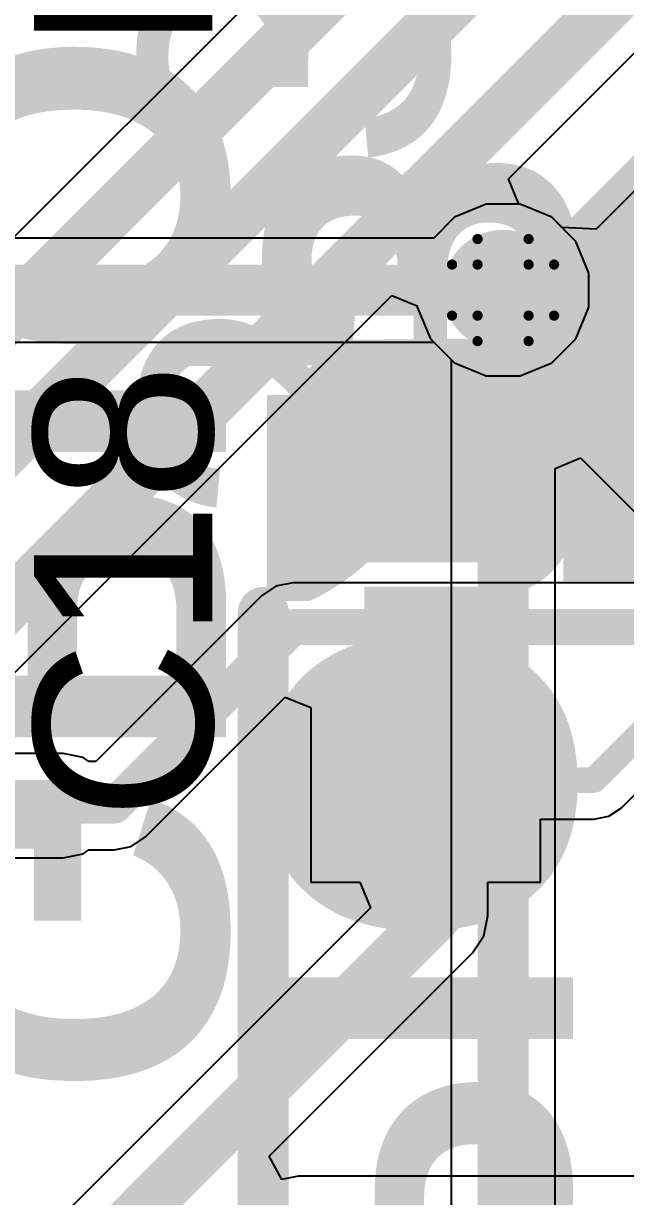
# Model space of a CAD drawing. Header units: inches. Extents: x -25 to 271, y -41 to 15.
# Drawn here: x 60.02 to 63.02, y -25.33 to -19.49 of the extents above; entities that cross this region are included whole.
import ezdxf

# ---------------------------------------------------------------- set-up
doc = ezdxf.new("R2010")
doc.units = ezdxf.units.IN
for name, color, linetype in [('Bottom Layer', 5, 'Continuous'), ('Bottom Overlay', 54, 'Continuous'), ('Bottom Paste', 16, 'Continuous'), ('Bottom Solder', 6, 'Continuous'), ('Dimensions', 6, 'Continuous'), ('Drill Drawing', 1, 'Continuous'), ('Top Glue Points', 56, 'Continuous'), ('Top Layer', 1, 'Continuous'), ('Top Overlay', 2, 'Continuous'), ('Top Paste', 8, 'Continuous'), ('Top Solder', 216, 'Continuous'), ('Via Holes', 16, 'Continuous')]:
    doc.layers.add(name, color=color, linetype=linetype)
doc.styles.add('Arial', font='', dxfattribs={"height": 0.2})
doc.styles.add('Arial_Bold', font='', dxfattribs={"height": 0.2})
doc.styles.get('Arial').set_extended_font_data('Arial')
doc.styles.get('Arial_Bold').set_extended_font_data('Arial', bold=True)

# ---------------------------------------------------------------- blocks, each defined once
blk = doc.blocks.new('CAP_0603_38')
at = {"layer": 'Top Layer'}
for points in [[(-0.381, 0.4445), (-0.381, -0.4445), (-1.143, -0.4445), (-1.143, 0.4445)], [(1.143, 0.4445), (1.143, -0.4445), (0.381, -0.4445), (0.381, 0.4445)]]:
    blk.add_hatch(color=1, dxfattribs=at).paths.add_polyline_path(points)
at = {"layer": 'Top Paste'}
for points in [[(-0.381, 0.4445), (-0.381, -0.4445), (-1.143, -0.4445), (-1.143, 0.4445)], [(1.143, 0.4445), (1.143, -0.4445), (0.381, -0.4445), (0.381, 0.4445)]]:
    blk.add_hatch(color=8, dxfattribs=at).paths.add_polyline_path(points)
at = {"layer": 'Top Solder'}
for points in [[(-0.321, 0.5045), (-0.321, -0.5045), (-1.203, -0.5045), (-1.203, 0.5045)], [(1.203, 0.5045), (1.203, -0.5045), (0.321, -0.5045), (0.321, 0.5045)]]:
    blk.add_hatch(color=216, dxfattribs=at).paths.add_polyline_path(points)
at = {"layer": 'Top Overlay'}
for points in [[(-0.4572, 0.5334, 0.127, 0.127, 0), (-1.2446, 0.5334, 0.127, 0.127, 0)], [(-1.2446, -0.5334, 0.127, 0.127, 0), (-1.2446, 0.5334, 0.127, 0.127, 0)], [(1.2446, 0.5334, 0.127, 0.127, 0), (0.4572, 0.5334, 0.127, 0.127, 0)], [(1.2446, -0.5334, 0.127, 0.127, 0), (1.2446, 0.5334, 0.127, 0.127, 0)], [(-0.4572, -0.5334, 0.127, 0.127, 0), (-1.2446, -0.5334, 0.127, 0.127, 0)], [(1.2446, -0.5334, 0.127, 0.127, 0), (0.4572, -0.5334, 0.127, 0.127, 0)]]:
    blk.add_lwpolyline(points, format="xyseb", dxfattribs=at)
for points in [[(-1.2764, 0.5334, 0.0635, 0.0635, 1), (-1.2128, 0.5334, 0.0635, 0.0635, 1)], [(-1.2764, 0.5334, 0.0635, 0.0635, 1), (-1.2128, 0.5334, 0.0635, 0.0635, 1)], [(-0.4889, 0.5334, 0.0635, 0.0635, 1), (-0.4254, 0.5334, 0.0635, 0.0635, 1)], [(0.4254, 0.5334, 0.0635, 0.0635, 1), (0.4889, 0.5334, 0.0635, 0.0635, 1)], [(1.2128, 0.5334, 0.0635, 0.0635, 1), (1.2764, 0.5334, 0.0635, 0.0635, 1)], [(1.2128, 0.5334, 0.0635, 0.0635, 1), (1.2764, 0.5334, 0.0635, 0.0635, 1)], [(-1.2764, -0.5334, 0.0635, 0.0635, 1), (-1.2128, -0.5334, 0.0635, 0.0635, 1)], [(-1.2764, -0.5334, 0.0635, 0.0635, 1), (-1.2128, -0.5334, 0.0635, 0.0635, 1)], [(-0.4889, -0.5334, 0.0635, 0.0635, 1), (-0.4254, -0.5334, 0.0635, 0.0635, 1)], [(0.4254, -0.5334, 0.0635, 0.0635, 1), (0.4889, -0.5334, 0.0635, 0.0635, 1)], [(1.2128, -0.5334, 0.0635, 0.0635, 1), (1.2764, -0.5334, 0.0635, 0.0635, 1)], [(1.2128, -0.5334, 0.0635, 0.0635, 1), (1.2764, -0.5334, 0.0635, 0.0635, 1)]]:
    blk.add_lwpolyline(points, format="xyseb", close=True, dxfattribs=at)
blk = doc.blocks.new('SOD_323_64')
at = {"layer": 'Top Layer'}
for points in [[(-0.75, -0.45), (-1.55, -0.45), (-1.55, 0.45), (-0.75, 0.45)], [(1.55, -0.45), (0.75, -0.45), (0.75, 0.45), (1.55, 0.45)]]:
    blk.add_hatch(color=1, dxfattribs=at).paths.add_polyline_path(points)
at = {"layer": 'Top Overlay'}
for points in [[(-2.0066, 0.4826), (-0.9144, 0.4826), (-0.9144, 0.7874), (-2.0066, 0.7874)], [(-2.0066, -0.508), (-1.5748, -0.508), (-1.5748, 0.508), (-2.0066, 0.508)], [(-2.0066, -0.7874), (-0.9144, -0.7874), (-0.9144, -0.4826), (-2.0066, -0.4826)]]:
    blk.add_hatch(color=2, dxfattribs=at).paths.add_polyline_path(points)
at = {"layer": 'Top Paste'}
for points in [[(-0.75, -0.45), (-1.55, -0.45), (-1.55, 0.45), (-0.75, 0.45)], [(1.55, -0.45), (0.75, -0.45), (0.75, 0.45), (1.55, 0.45)]]:
    blk.add_hatch(color=8, dxfattribs=at).paths.add_polyline_path(points)
at = {"layer": 'Top Solder'}
for points in [[(-0.695, -0.505), (-1.605, -0.505), (-1.605, 0.505), (-0.695, 0.505)], [(1.605, -0.505), (0.695, -0.505), (0.695, 0.505), (1.605, 0.505)]]:
    blk.add_hatch(color=216, dxfattribs=at).paths.add_polyline_path(points)
at = {"layer": 'Top Overlay'}
for points in [[(-0.9144, 0.7366, 0.127, 0.127, 0), (0.9398, 0.7366, 0.127, 0.127, 0)], [(0.9398, 0.5588, 0.127, 0.127, 0), (0.9398, 0.7366, 0.127, 0.127, 0)], [(0.9398, -0.7366, 0.127, 0.127, 0), (0.9398, -0.5588, 0.127, 0.127, 0)], [(-0.9144, -0.7366, 0.127, 0.127, 0), (0.9398, -0.7366, 0.127, 0.127, 0)]]:
    blk.add_lwpolyline(points, format="xyseb", dxfattribs=at)
for points in [[(-0.9461, 0.7366, 0.0635, 0.0635, 1), (-0.8827, 0.7366, 0.0635, 0.0635, 1)], [(0.908, 0.7366, 0.0635, 0.0635, 1), (0.9715, 0.7366, 0.0635, 0.0635, 1)], [(0.908, 0.7366, 0.0635, 0.0635, 1), (0.9715, 0.7366, 0.0635, 0.0635, 1)], [(0.908, 0.5588, 0.0635, 0.0635, 1), (0.9715, 0.5588, 0.0635, 0.0635, 1)], [(0.908, -0.5588, 0.0635, 0.0635, 1), (0.9715, -0.5588, 0.0635, 0.0635, 1)], [(-0.9461, -0.7366, 0.0635, 0.0635, 1), (-0.8827, -0.7366, 0.0635, 0.0635, 1)], [(0.908, -0.7366, 0.0635, 0.0635, 1), (0.9715, -0.7366, 0.0635, 0.0635, 1)], [(0.908, -0.7366, 0.0635, 0.0635, 1), (0.9715, -0.7366, 0.0635, 0.0635, 1)]]:
    blk.add_lwpolyline(points, format="xyseb", close=True, dxfattribs=at)
blk = doc.blocks.new('TEST_POINT_B_137')
at = {"layer": 'Bottom Layer'}
blk.add_hatch(color=5, dxfattribs=at).paths.add_polyline_path([(0.381, 0.762), (-0.381, 0.762), (-0.762, 0.381), (-0.762, -0.381), (-0.381, -0.762), (0.381, -0.762), (0.762, -0.381), (0.762, 0.381)])
at = {"layer": 'Bottom Paste'}
blk.add_hatch(color=16, dxfattribs=at).paths.add_polyline_path([(0.381, 0.762), (-0.381, 0.762), (-0.762, 0.381), (-0.762, -0.381), (-0.381, -0.762), (0.381, -0.762), (0.762, -0.381), (0.762, 0.381)])
at = {"layer": 'Bottom Solder'}
blk.add_hatch(color=6, dxfattribs=at).paths.add_polyline_path([(0.4318, 0.8636), (-0.4318, 0.8636), (-0.8636, 0.4318), (-0.8636, -0.4318), (-0.4318, -0.8636), (0.4318, -0.8636), (0.8636, -0.4318), (0.8636, 0.4318)])
at = {"layer": 'Bottom Overlay'}
for points in [[(-0.4318, 0.9398, 0.2, 0.2, 0), (-0.9398, 0.4318, 0.2, 0.2, 0)], [(0.4318, 0.9398, 0.2, 0.2, 0), (-0.4318, 0.9398, 0.2, 0.2, 0)], [(0.9398, 0.4318, 0.2, 0.2, 0), (0.4318, 0.9398, 0.2, 0.2, 0)], [(-0.9398, 0.4318, 0.2, 0.2, 0), (-0.9398, -0.4318, 0.2, 0.2, 0)], [(0.9398, 0.4318, 0.2, 0.2, 0), (0.9398, -0.4318, 0.2, 0.2, 0)], [(-0.4318, -0.9398, 0.2, 0.2, 0), (-0.9398, -0.4318, 0.2, 0.2, 0)], [(0.9398, -0.4318, 0.2, 0.2, 0), (0.4318, -0.9398, 0.2, 0.2, 0)], [(0.4318, -0.9398, 0.2, 0.2, 0), (-0.4318, -0.9398, 0.2, 0.2, 0)]]:
    blk.add_lwpolyline(points, format="xyseb", dxfattribs=at)
for points in [[(-0.4818, 0.9398, 0.1, 0.1, 1), (-0.3818, 0.9398, 0.1, 0.1, 1)], [(-0.4818, 0.9398, 0.1, 0.1, 1), (-0.3818, 0.9398, 0.1, 0.1, 1)], [(0.3818, 0.9398, 0.1, 0.1, 1), (0.4818, 0.9398, 0.1, 0.1, 1)], [(0.3818, 0.9398, 0.1, 0.1, 1), (0.4818, 0.9398, 0.1, 0.1, 1)], [(-0.9898, 0.4318, 0.1, 0.1, 1), (-0.8898, 0.4318, 0.1, 0.1, 1)], [(-0.9898, 0.4318, 0.1, 0.1, 1), (-0.8898, 0.4318, 0.1, 0.1, 1)], [(0.8898, 0.4318, 0.1, 0.1, 1), (0.9898, 0.4318, 0.1, 0.1, 1)], [(0.8898, 0.4318, 0.1, 0.1, 1), (0.9898, 0.4318, 0.1, 0.1, 1)], [(-0.9898, -0.4318, 0.1, 0.1, 1), (-0.8898, -0.4318, 0.1, 0.1, 1)], [(-0.9898, -0.4318, 0.1, 0.1, 1), (-0.8898, -0.4318, 0.1, 0.1, 1)], [(0.8898, -0.4318, 0.1, 0.1, 1), (0.9898, -0.4318, 0.1, 0.1, 1)], [(0.8898, -0.4318, 0.1, 0.1, 1), (0.9898, -0.4318, 0.1, 0.1, 1)], [(-0.4818, -0.9398, 0.1, 0.1, 1), (-0.3818, -0.9398, 0.1, 0.1, 1)], [(-0.4818, -0.9398, 0.1, 0.1, 1), (-0.3818, -0.9398, 0.1, 0.1, 1)], [(0.3818, -0.9398, 0.1, 0.1, 1), (0.4818, -0.9398, 0.1, 0.1, 1)], [(0.3818, -0.9398, 0.1, 0.1, 1), (0.4818, -0.9398, 0.1, 0.1, 1)]]:
    blk.add_lwpolyline(points, format="xyseb", close=True, dxfattribs=at)

msp = doc.modelspace()

# ---------------------------------------------------------------- hatches: boundary and pattern name
at = {"layer": 'Bottom Layer'}
h = msp.add_hatch(color=5, dxfattribs=at)
edge = h.paths.add_edge_path()
edge.add_arc((62.4075, -20.8181), 0.3, 0, 360)
at = {"layer": 'Top Glue Points'}
msp.add_hatch(color=56, dxfattribs=at).paths.add_polyline_path([(62.3169, -22.6944), (62.3169, -22.2946), (61.7169, -22.2946), (61.7169, -22.6944)])
at = {"layer": 'Top Layer'}
h = msp.add_hatch(color=1, dxfattribs=at)
edge = h.paths.add_edge_path()
edge.add_arc((62.4075, -20.8181), 0.3, 0, 360)
at = {"layer": 'Via Holes'}
h = msp.add_hatch(color=7, dxfattribs=at)
edge = h.paths.add_edge_path()
edge.add_arc((62.4075, -20.8181), 0.15, 0, 360)

# ---------------------------------------------------------------- linework, layer by layer
at = {"layer": 'Bottom Layer'}
for p, q in [((62.4341, -20.2641), (64.6718, -18.0265)), ((61.9789, -18.5482), (59.1806, -21.3465)), ((63.152, -20.2339), (62.8711, -20.5148)), ((62.4867, -20.3911), (62.4341, -20.2641)), ((62.4925, -20.3911), (62.4867, -20.3911)), ((62.6494, -20.4561), (62.4925, -20.3911)), ((62.6998, -20.5065), (62.6494, -20.4561)), ((62.8711, -20.5148), (62.6998, -20.5065)), ((53.8131, -28.8851), (61.8535, -20.8447)), ((61.8535, -20.8447), (61.9805, -20.8973)), ((61.9805, -20.8973), (61.9805, -20.903)), ((61.9805, -20.903), (62.0455, -21.06)), ((62.0455, -21.06), (62.1485, -21.163)), ((62.1485, -21.163), (62.1485, -26.4356)), ((62.6665, -21.706), (62.7935, -21.6534)), ((62.7935, -21.6534), (63.152, -22.0119)), ((62.6665, -26.3283), (62.6665, -21.706))]:
    msp.add_line(p, q, dxfattribs=at)
for points in [[(53.4005, -28.148, 0.254, 0.254, 0), (64.7954, -16.7531, 0.254, 0.254, 0)], [(53.63, -28.702, 0.254, 0.254, 0), (64.4886, -17.8433, 0.254, 0.254, 0)], [(59.2879, -21.6055, 0.254, 0.254, 0), (62.2379, -18.6555, 0.254, 0.254, 0)], [(62.4075, -26.4356, 0.254, 0.254, 0), (62.4075, -20.8181, 0.254, 0.254, 0)]]:
    msp.add_lwpolyline(points, format="xyseb", dxfattribs=at)
msp.add_lwpolyline([(62.344, -20.8181, 0.127, 0.127, 1), (62.471, -20.8181, 0.127, 0.127, 1)], format="xyseb", close=True, dxfattribs=at)
at = {"layer": 'Bottom Overlay'}
msp.add_lwpolyline([(60.8584, -21.1328, 0.127, 0.127, 0), (62.6567, -21.1229, 0.127, 0.127, 0)], format="xyseb", dxfattribs=at)
for points in [[(60.8267, -21.1328, 0.0635, 0.0635, 1), (60.8901, -21.1328, 0.0635, 0.0635, 1)], [(62.625, -21.1229, 0.0635, 0.0635, 1), (62.6885, -21.1229, 0.0635, 0.0635, 1)]]:
    msp.add_lwpolyline(points, format="xyseb", close=True, dxfattribs=at)
at = {"layer": 'Dimensions'}
msp.add_lwpolyline([(61.214, -27.019, 0.254, 0.254, 0), (61.214, -22.422, 0.254, 0.254, 0)], format="xyseb", dxfattribs=at)
msp.add_lwpolyline([(61.1505, -22.422, 0.127, 0.127, 1), (61.2775, -22.422, 0.127, 0.127, 1)], format="xyseb", close=True, dxfattribs=at)
at = {"layer": 'Drill Drawing'}
for points in [[(62.2805, -20.6911, 0.0508, 0.0508, 0), (62.2805, -20.5641, 0.0508, 0.0508, 0)], [(62.2805, -20.5641, 0.0508, 0.0508, 0), (62.5345, -20.5641, 0.0508, 0.0508, 0)], [(62.5345, -20.6911, 0.0508, 0.0508, 0), (62.5345, -20.5641, 0.0508, 0.0508, 0)], [(62.1535, -20.9451, 0.0508, 0.0508, 0), (62.1535, -20.6911, 0.0508, 0.0508, 0)], [(62.1535, -20.6911, 0.0508, 0.0508, 0), (62.2805, -20.6911, 0.0508, 0.0508, 0)], [(62.5345, -20.6911, 0.0508, 0.0508, 0), (62.6615, -20.6911, 0.0508, 0.0508, 0)], [(62.6615, -20.9451, 0.0508, 0.0508, 0), (62.6615, -20.6911, 0.0508, 0.0508, 0)], [(62.1535, -20.9451, 0.0508, 0.0508, 0), (62.2805, -20.9451, 0.0508, 0.0508, 0)], [(62.2805, -21.0721, 0.0508, 0.0508, 0), (62.2805, -20.9451, 0.0508, 0.0508, 0)], [(62.5345, -20.9451, 0.0508, 0.0508, 0), (62.6615, -20.9451, 0.0508, 0.0508, 0)], [(62.5345, -21.0721, 0.0508, 0.0508, 0), (62.5345, -20.9451, 0.0508, 0.0508, 0)], [(62.2805, -21.0721, 0.0508, 0.0508, 0), (62.5345, -21.0721, 0.0508, 0.0508, 0)]]:
    msp.add_lwpolyline(points, format="xyseb", dxfattribs=at)
for points in [[(62.2678, -20.5641, 0.0254, 0.0254, 1), (62.2932, -20.5641, 0.0254, 0.0254, 1)], [(62.2678, -20.5641, 0.0254, 0.0254, 1), (62.2932, -20.5641, 0.0254, 0.0254, 1)], [(62.5218, -20.5641, 0.0254, 0.0254, 1), (62.5472, -20.5641, 0.0254, 0.0254, 1)], [(62.5218, -20.5641, 0.0254, 0.0254, 1), (62.5472, -20.5641, 0.0254, 0.0254, 1)], [(62.1408, -20.6911, 0.0254, 0.0254, 1), (62.1662, -20.6911, 0.0254, 0.0254, 1)], [(62.1408, -20.6911, 0.0254, 0.0254, 1), (62.1662, -20.6911, 0.0254, 0.0254, 1)], [(62.2678, -20.6911, 0.0254, 0.0254, 1), (62.2932, -20.6911, 0.0254, 0.0254, 1)], [(62.2678, -20.6911, 0.0254, 0.0254, 1), (62.2932, -20.6911, 0.0254, 0.0254, 1)], [(62.5218, -20.6911, 0.0254, 0.0254, 1), (62.5472, -20.6911, 0.0254, 0.0254, 1)], [(62.5218, -20.6911, 0.0254, 0.0254, 1), (62.5472, -20.6911, 0.0254, 0.0254, 1)], [(62.6488, -20.6911, 0.0254, 0.0254, 1), (62.6742, -20.6911, 0.0254, 0.0254, 1)], [(62.6488, -20.6911, 0.0254, 0.0254, 1), (62.6742, -20.6911, 0.0254, 0.0254, 1)], [(62.1408, -20.9451, 0.0254, 0.0254, 1), (62.1662, -20.9451, 0.0254, 0.0254, 1)], [(62.1408, -20.9451, 0.0254, 0.0254, 1), (62.1662, -20.9451, 0.0254, 0.0254, 1)], [(62.2678, -20.9451, 0.0254, 0.0254, 1), (62.2932, -20.9451, 0.0254, 0.0254, 1)], [(62.2678, -20.9451, 0.0254, 0.0254, 1), (62.2932, -20.9451, 0.0254, 0.0254, 1)], [(62.5218, -20.9451, 0.0254, 0.0254, 1), (62.5472, -20.9451, 0.0254, 0.0254, 1)], [(62.5218, -20.9451, 0.0254, 0.0254, 1), (62.5472, -20.9451, 0.0254, 0.0254, 1)], [(62.6488, -20.9451, 0.0254, 0.0254, 1), (62.6742, -20.9451, 0.0254, 0.0254, 1)], [(62.6488, -20.9451, 0.0254, 0.0254, 1), (62.6742, -20.9451, 0.0254, 0.0254, 1)], [(62.2678, -21.0721, 0.0254, 0.0254, 1), (62.2932, -21.0721, 0.0254, 0.0254, 1)], [(62.2678, -21.0721, 0.0254, 0.0254, 1), (62.2932, -21.0721, 0.0254, 0.0254, 1)], [(62.5218, -21.0721, 0.0254, 0.0254, 1), (62.5472, -21.0721, 0.0254, 0.0254, 1)], [(62.5218, -21.0721, 0.0254, 0.0254, 1), (62.5472, -21.0721, 0.0254, 0.0254, 1)]]:
    msp.add_lwpolyline(points, format="xyseb", close=True, dxfattribs=at)
at = {"layer": 'Top Layer'}
for p, q in [((62.3226, -20.3911), (62.1656, -20.4561)), ((62.4925, -20.3911), (62.3226, -20.3911)), ((62.6494, -20.4561), (62.4925, -20.3911)), ((62.1656, -20.4561), (62.0626, -20.5591)), ((62.7695, -20.5762), (62.6494, -20.4561)), ((62.0626, -20.5591), (59.7874, -20.5591)), ((62.8345, -20.7332), (62.7695, -20.5762)), ((62.8345, -20.903), (62.8345, -20.7332)), ((62.7695, -21.06), (62.8345, -20.903)), ((62.6494, -21.1801), (62.7695, -21.06)), ((59.6801, -21.0771), (62.0626, -21.0771)), ((62.0626, -21.0771), (62.1656, -21.1801)), ((62.1656, -21.1801), (62.3226, -21.2451)), ((62.4925, -21.2451), (62.6494, -21.1801)), ((62.3226, -21.2451), (62.4925, -21.2451)), ((61.2764, -22.2911), (61.205, -22.3388)), ((61.3607, -22.2744), (61.2764, -22.2911)), ((63.1393, -22.2744), (61.3607, -22.2744)), ((61.205, -22.3388), (60.3805, -23.1634)), ((60.6273, -23.5391), (61.3232, -22.8433)), ((61.3232, -22.8433), (61.4502, -22.8959)), ((61.4502, -22.8959), (61.4502, -23.7645)), ((62.9971, -23.3938), (63.4461, -22.9448)), ((60.2177, -23.1245), (59.7681, -23.1245)), ((60.3168, -23.1442), (60.2177, -23.1245)), ((60.3454, -23.1634), (60.3168, -23.1442)), ((60.3805, -23.1634), (60.3454, -23.1634)), ((62.9341, -23.4359), (62.9971, -23.3938)), ((62.5932, -23.7645), (62.5932, -23.4507)), ((62.5932, -23.4507), (62.8597, -23.4507)), ((62.8597, -23.4507), (62.9341, -23.4359)), ((60.5559, -23.5869), (60.6273, -23.5391)), ((60.2177, -23.6425), (60.3168, -23.6228)), ((60.3168, -23.6228), (60.3454, -23.6036)), ((60.3454, -23.6036), (60.4717, -23.6036)), ((60.4717, -23.6036), (60.5559, -23.5869)), ((59.8754, -23.6425), (60.2177, -23.6425)), ((61.4502, -23.7645), (61.6943, -23.7645)), ((61.6943, -23.7645), (61.7469, -23.8915)), ((62.3315, -23.9321), (62.3315, -23.7645)), ((62.3315, -23.7645), (62.5932, -23.7645)), ((61.7469, -23.8915), (57.1954, -28.443)), ((62.3118, -24.0312), (62.3315, -23.9321)), ((62.2556, -24.1152), (62.3118, -24.0312)), ((61.2436, -25.1273), (62.2556, -24.1152)), ((61.3062, -25.2443), (61.2436, -25.1273)), ((61.3894, -25.2277), (61.3062, -25.2443)), ((63.5711, -25.2277), (61.3894, -25.2277))]:
    msp.add_line(p, q, dxfattribs=at)
for points in [[(59.6801, -20.8181, 0.254, 0.254, 0), (62.4075, -20.8181, 0.254, 0.254, 0)], [(60.4717, -23.3835, 0.1778, 0.1778, 0), (61.3607, -22.4945, 0.1778, 0.1778, 0)], [(61.3607, -22.4945, 0.1778, 0.1778, 0), (63.2305, -22.4945, 0.1778, 0.1778, 0)], [(62.8597, -23.2565, 0.127, 0.127, 0), (63.3656, -22.7506, 0.127, 0.127, 0)], [(62.0725, -23.9321, 0.254, 0.254, 0), (62.0725, -23.2565, 0.254, 0.254, 0)], [(62.0725, -23.2565, 0.127, 0.127, 0), (62.8597, -23.2565, 0.127, 0.127, 0)], [(59.7681, -23.3835, 0.254, 0.254, 0), (60.2177, -23.3835, 0.254, 0.254, 0)], [(60.2177, -23.3835, 0.1778, 0.1778, 0), (60.4717, -23.3835, 0.1778, 0.1778, 0)], [(57.3026, -28.702, 0.254, 0.254, 0), (62.0725, -23.9321, 0.254, 0.254, 0)]]:
    msp.add_lwpolyline(points, format="xyseb", dxfattribs=at)
for points in [[(62.344, -20.8181, 0.127, 0.127, 1), (62.471, -20.8181, 0.127, 0.127, 1)], [(61.3162, -22.4945, 0.0889, 0.0889, 1), (61.4051, -22.4945, 0.0889, 0.0889, 1)], [(61.3162, -22.4945, 0.0889, 0.0889, 1), (61.4051, -22.4945, 0.0889, 0.0889, 1)], [(62.009, -23.2565, 0.127, 0.127, 1), (62.136, -23.2565, 0.127, 0.127, 1)], [(62.0408, -23.2565, 0.0635, 0.0635, 1), (62.1043, -23.2565, 0.0635, 0.0635, 1)], [(62.828, -23.2565, 0.0635, 0.0635, 1), (62.8915, -23.2565, 0.0635, 0.0635, 1)], [(62.828, -23.2565, 0.0635, 0.0635, 1), (62.8915, -23.2565, 0.0635, 0.0635, 1)], [(60.1542, -23.3835, 0.127, 0.127, 1), (60.2812, -23.3835, 0.127, 0.127, 1)], [(60.1732, -23.3835, 0.0889, 0.0889, 1), (60.2621, -23.3835, 0.0889, 0.0889, 1)], [(60.4272, -23.3835, 0.0889, 0.0889, 1), (60.5161, -23.3835, 0.0889, 0.0889, 1)], [(60.4272, -23.3835, 0.0889, 0.0889, 1), (60.5161, -23.3835, 0.0889, 0.0889, 1)], [(62.009, -23.9321, 0.127, 0.127, 1), (62.136, -23.9321, 0.127, 0.127, 1)], [(62.009, -23.9321, 0.127, 0.127, 1), (62.136, -23.9321, 0.127, 0.127, 1)]]:
    msp.add_lwpolyline(points, format="xyseb", close=True, dxfattribs=at)

# ---------------------------------------------------------------- block references
for name, p, rotation in [('TEST_POINT_B_137', (63.5965, -21.1229), 180), ('CAP_0603_38', (62.0217, -22.4945), 270)]:
    msp.add_blockref(name, p, dxfattribs=dict(rotation=rotation))
msp.add_blockref('SOD_323_64', (64.7141, -21.4785))

# ---------------------------------------------------------------- texts
at = {"layer": 'Bottom Overlay', "style": 'Arial_Bold', "text_generation_flag": 2}
for s, p in [('GPIO19', (59.5051, -24.8412)), ('GPIO23', (61.2323, -27.7622))]:
    msp.add_text(s, height=1.524, rotation=270, dxfattribs=at).set_placement(p)
at = {"layer": 'Dimensions', "style": 'Arial'}
msp.add_text('2.30 (cm)', height=1.524, rotation=90, dxfattribs=at).set_placement((62.1282, -22.0156))
at = {"layer": 'Top Overlay', "style": 'Arial'}
for s, p in [('R10', (60.9609, -19.6291)), ('C18', (60.9609, -23.4576))]:
    msp.add_text(s, height=0.889, rotation=90, dxfattribs=at).set_placement(p)

doc.saveas('drawing.dxf')
